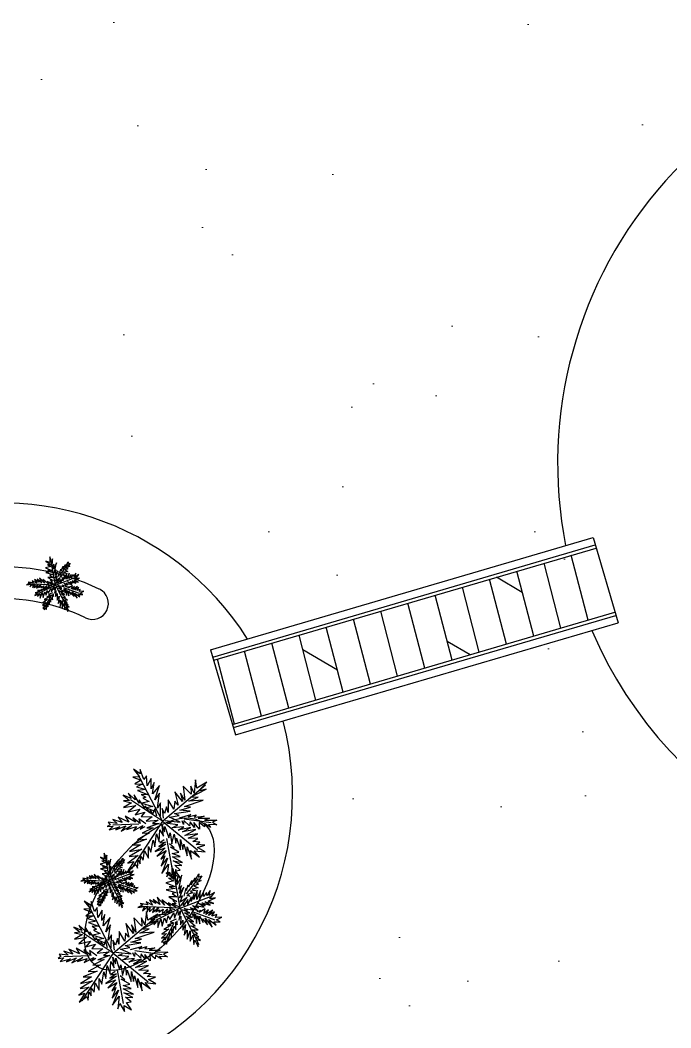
# Model space of a CAD drawing. Header units: millimetres. Extents: x 185 to 501, y 106 to 528.
# Drawn here: x 327.2 to 337.4, y 217.6 to 233.4 of the extents above; entities that cross this region are included whole.
import ezdxf

# ---------------------------------------------------------------- set-up
doc = ezdxf.new("R2010")
doc.units = ezdxf.units.MM
for name, color, linetype in [('arboles', 84, 'Continuous'), ('arena playa', 253, 'Continuous'), ('MUEBLES', 33, 'Continuous')]:
    doc.layers.add(name, color=color, linetype=linetype)
doc.layers.add('Paredes', color=141, linetype='Continuous', lineweight=9)

msp = doc.modelspace()

# ---------------------------------------------------------------- hatches: boundary and pattern name
at = {"layer": 'MUEBLES'}
h = msp.add_hatch(dxfattribs=at)
h.set_pattern_fill('DOLMIT', color=256, scale=0.07, angle=104.6492, style=0)
h.set_pattern_definition([(104.649242, (1031.682, -1944.8689), (-0.43005027, -0.11241447), []), (149.64924, (1031.682, -1944.8689), (-0.6352712, -1.08492875), [0.6286182, -1.257235])])
h.paths.add_polyline_path([(330.233, 223.364), (330.529, 222.357), (336.524, 224.117), (336.228, 225.124)])
at = {"layer": 'Paredes'}
h = msp.add_hatch(dxfattribs=at)
h.set_pattern_fill('AR-SAND', color=256, scale=0.1, style=0)
h.set_pattern_definition([(37.5, (-2162.957, 17.1855), (-0.160003, 4.8941324), [0, -3.8608, 0, -4.318, 0, -4.1275]), (7.5, (-2162.957, 17.1855), (4.495233, 7.168251), [0, -2.0828, 0, -3.4798, 0, -1.3335]), (327.5, (-2166.081, 17.1855), (7.909924, 0.014372), [0, -1.27, 0, -4.572, 0, -5.969]), (317.5, (-2166.081, 17.1855), (7.635565, 2.229293), [0, -0.635, 0, -2.9972, 0, -3.429])])
edge = h.paths.add_edge_path()
edge.add_spline(control_points=[(329.163, 209.759), (329.769, 209.758), (331.679, 209.374), (333.188, 205.317), (334.541, 200.963), (333.991, 195.497), (329.105, 192.643), (330.18, 186.77), (334.028, 181.379), (341.571, 182.837), (347.715, 185.41), (350.943, 192.267), (345.013, 196.362), (341.002, 201.852), (340.823, 209.281), (344.738, 211.852), (349.254, 210.173), (352.059, 203.967), (357.894, 206.923), (359.013, 211.66), (358.772, 215.872), (357.263, 219.898), (353.753, 220.348), (352.079, 225.331), (353.828, 231.651), (358.644, 231.789), (361.226, 231.902), (363.18, 233.645), (366.499, 235.216), (366.131, 239.585), (363.726, 244.777), (361.783, 252.598), (355.323, 252.096), (350.842, 251.157), (351.678, 246.816), (352.206, 242.343), (349.289, 237.742), (345.789, 237.071), (344.999, 237.127)], knot_values=[126.800992, 126.800992, 126.800992, 126.800992, 128.552041, 132.302534, 138.232433, 143.028847, 147.14407, 153.309299, 157.961529, 165.761725, 172.843208, 178.590264, 183.713167, 191.652281, 199.550118, 202.153336, 203.993395, 213.278166, 216.611939, 220.52306, 227.040192, 229.640637, 232.242468, 236.304441, 243.607556, 247.723547, 249.600713, 251.118572, 255.427198, 259.388599, 262.330603, 273.582082, 276.727203, 281.527369, 283.853486, 288.505719, 295.449959, 297.74183, 297.74183, 297.74183, 297.74183], degree=3, periodic=0)
edge.add_line((344.999, 237.127), (343.657, 237.512))
edge.add_spline(control_points=[(343.657, 237.512), (343.591, 237.551), (342.465, 238.286), (341.526, 242.294), (343.136, 246.067), (341.978, 251.035), (337.528, 250.743), (334.813, 248.747), (331.956, 245.751), (327.658, 248.749), (327.085, 252.781), (324.994, 256.53), (321.298, 257.351), (317.727, 255.69), (314.381, 252.642), (313.89, 246.209), (319.216, 245.896), (323.552, 245.976), (327.203, 241.87), (328.145, 236.119), (324.858, 232.176), (320.085, 231.24), (317.483, 235.427), (312.581, 235.845), (308.455, 231.987), (311.862, 228.592), (312.568, 224.628), (312.107, 220.627), (308.67, 217.752), (310.827, 212.931), (312.025, 208.248), (314.954, 207.066), (315.627, 206.878)], knot_values=[2.907855, 2.907855, 2.907855, 2.907855, 3.150612, 7.195867, 12.953348, 16.263104, 19.888382, 23.642714, 27.036791, 30.428875, 36.324389, 39.357134, 42.52297, 46.572713, 50.687936, 56.155626, 60.647938, 63.940117, 69.206529, 75.27202, 79.883863, 83.277941, 88.074352, 92.521984, 96.637211, 101.065548, 104.030498, 108.826912, 112.507027, 115.471977, 123.273315, 125.37104, 125.37104, 125.37104, 125.37104], degree=3, periodic=0)
edge.add_spline(control_points=[(315.627, 206.878), (315.799, 206.792), (316.265, 206.559), (316.994, 206.463), (317.798, 206.497), (318.574, 206.523), (319.583, 206.096), (320.582, 205.804), (321.63, 205.921), (322.302, 206.143), (322.76, 206.317), (322.932, 206.382)], knot_values=[0, 0, 0, 0, 0.574846, 1.559232, 2.150533, 3.003289, 3.84311, 5.407574, 6.052016, 6.972857, 7.523573, 7.523573, 7.523573, 7.523573], degree=3, periodic=0)
edge.add_spline(control_points=[(322.932, 206.382), (322.933, 206.383), (324.004, 207.066), (325.387, 208.484), (327.149, 209.374), (327.787, 209.559)], knot_values=[299.106215, 299.106215, 299.106215, 299.106215, 299.110488, 302.953821, 304.929743, 304.929743, 304.929743, 304.929743], degree=3, periodic=0)
edge.add_line((327.787, 209.559), (329.163, 209.759))
h.paths.add_polyline_path([(328.219, 216.885), (326.843, 216.69, -1.682486), (330.764, 223.697), (331.32, 222.412, -0.402923)], flags=16)
h.paths.add_polyline_path([(336.161, 223.833), (335.751, 225.161, -0.49838), (342.828, 233.073), (344.194, 232.813, -1.570148)], flags=16)

# ---------------------------------------------------------------- linework, layer by layer
at = {"layer": 'arboles', "linetype": 'Continuous'}
for p, q in [((327.751, 224.542), (327.675, 224.965)), ((327.817, 224.695), (327.946, 224.86)), ((327.751, 224.542), (328.074, 224.666)), ((327.751, 224.542), (327.323, 224.561)), ((327.751, 224.542), (327.488, 224.411)), ((327.751, 224.542), (327.949, 224.153)), ((327.88, 224.504), (328.122, 224.417)), ((327.68, 224.375), (327.588, 224.199)), ((329.43, 220.842), (329.025, 221.624)), ((329.43, 220.842), (330.103, 221.41)), ((329.43, 220.842), (328.926, 221.177)), ((329.059, 220.798), (328.651, 220.782)), ((329.43, 220.842), (328.939, 220.093)), ((329.43, 220.842), (329.978, 220.393)), ((329.769, 220.88), (330.193, 220.82)), ((329.493, 220.573), (329.586, 220.054)), ((328.606, 219.9), (328.529, 220.322)), ((328.672, 220.052), (328.8, 220.217)), ((328.606, 219.9), (328.928, 220.023)), ((329.708, 219.481), (329.595, 220.101)), ((328.606, 219.9), (328.178, 219.918)), ((328.606, 219.9), (328.342, 219.768)), ((328.606, 219.9), (328.803, 219.511)), ((328.735, 219.861), (328.977, 219.775)), ((329.805, 219.706), (329.993, 219.947)), ((328.535, 219.732), (328.443, 219.556)), ((328.659, 218.775), (328.254, 219.557)), ((329.708, 219.481), (330.181, 219.662)), ((329.708, 219.481), (329.078, 219.508)), ((329.708, 219.481), (329.321, 219.288)), ((329.708, 219.481), (329.998, 218.91)), ((329.897, 219.425), (330.253, 219.298)), ((328.659, 218.775), (329.332, 219.343)), ((329.603, 219.235), (329.468, 218.977)), ((328.659, 218.775), (328.155, 219.11)), ((328.288, 218.731), (327.881, 218.715)), ((328.659, 218.775), (328.168, 218.026)), ((328.659, 218.775), (329.208, 218.327)), ((328.998, 218.814), (329.423, 218.753)), ((328.722, 218.506), (328.815, 217.987))]:
    msp.add_line(p, q, dxfattribs=at)
at = {"layer": 'arboles', "linetype": 'Continuous', "flags": 128}
for points in [[(327.755, 224.563), (327.824, 224.656), (327.752, 224.604), (327.777, 224.674), (327.746, 224.65), (327.789, 224.765), (327.745, 224.7), (327.765, 224.782), (327.738, 224.744), (327.767, 224.892), (327.719, 224.794), (327.727, 224.871), (327.7, 224.816), (327.705, 224.953), (327.689, 224.895), (327.662, 224.985), (327.663, 224.896), (327.603, 224.92), (327.685, 224.859), (327.626, 224.863), (327.681, 224.834), (327.597, 224.813), (327.697, 224.771), (327.634, 224.77), (327.697, 224.751), (327.603, 224.738), (327.704, 224.707), (327.665, 224.7), (327.716, 224.664), (327.63, 224.663), (327.714, 224.614), (327.671, 224.624), (327.707, 224.586), (327.666, 224.589), (327.735, 224.559)], [(327.793, 224.67), (327.815, 224.756), (327.82, 224.729), (327.836, 224.79), (327.843, 224.768), (327.875, 224.837), (327.867, 224.791), (327.91, 224.865), (327.903, 224.824), (327.952, 224.906), (327.948, 224.87), (327.982, 224.888), (327.948, 224.833), (327.975, 224.838), (327.926, 224.813), (327.948, 224.799), (327.898, 224.78), (327.944, 224.757), (327.88, 224.745), (327.914, 224.731), (327.862, 224.724), (327.884, 224.704), (327.829, 224.687), (327.853, 224.669), (327.823, 224.674)], [(327.695, 224.524), (327.638, 224.539), (327.666, 224.508), (327.63, 224.504), (327.647, 224.491), (327.583, 224.487), (327.597, 224.475), (327.521, 224.469), (327.544, 224.457), (327.47, 224.456), (327.507, 224.443), (327.436, 224.422), (327.482, 224.421), (327.429, 224.381), (327.488, 224.403), (327.469, 224.362), (327.512, 224.408), (327.512, 224.337), (327.545, 224.426), (327.56, 224.35), (327.585, 224.438), (327.606, 224.385), (327.624, 224.46), (327.64, 224.419), (327.683, 224.491), (327.69, 224.435), (327.727, 224.519), (327.729, 224.468), (327.754, 224.512), (327.736, 224.415), (327.76, 224.457), (327.753, 224.362), (327.78, 224.413), (327.779, 224.307), (327.809, 224.367), (327.794, 224.253), (327.825, 224.307), (327.827, 224.21), (327.857, 224.3), (327.858, 224.189), (327.885, 224.252), (327.898, 224.155), (327.909, 224.2), (327.945, 224.13), (327.938, 224.202), (327.968, 224.198), (327.917, 224.233), (327.949, 224.234), (327.899, 224.263), (327.937, 224.267), (327.88, 224.311), (327.942, 224.309), (327.865, 224.353), (327.912, 224.348), (327.84, 224.409), (327.892, 224.396), (327.811, 224.455), (327.876, 224.442), (327.798, 224.493), (327.854, 224.493), (327.777, 224.524), (327.83, 224.517), (327.795, 224.539), (327.885, 224.522), (327.857, 224.549), (327.935, 224.518), (327.883, 224.571), (327.948, 224.546), (327.917, 224.571), (328.009, 224.553), (327.942, 224.594), (328.016, 224.569), (327.983, 224.597), (328.073, 224.574), (328.014, 224.609), (328.112, 224.59), (328.05, 224.617), (328.13, 224.652), (328.068, 224.641), (328.116, 224.709), (328.059, 224.675), (328.07, 224.731), (328.034, 224.678), (328.031, 224.71), (328, 224.666), (328, 224.71), (327.961, 224.648), (327.968, 224.729), (327.93, 224.636), (327.932, 224.732), (327.899, 224.636), (327.899, 224.706), (327.87, 224.611), (327.868, 224.662), (327.831, 224.581), (327.833, 224.632), (327.785, 224.567), (327.79, 224.6)], [(327.709, 224.549), (327.622, 224.6), (327.647, 224.559), (327.554, 224.63), (327.582, 224.573), (327.504, 224.657), (327.532, 224.58), (327.463, 224.634), (327.492, 224.59), (327.426, 224.631), (327.458, 224.575), (327.389, 224.609), (327.404, 224.577), (327.325, 224.591), (327.353, 224.576), (327.297, 224.547), (327.371, 224.56), (327.348, 224.514), (327.399, 224.556), (327.399, 224.501), (327.429, 224.551), (327.425, 224.502), (327.478, 224.553), (327.454, 224.494), (327.523, 224.551), (327.493, 224.504), (327.53, 224.524), (327.523, 224.499), (327.571, 224.53), (327.554, 224.475), (327.617, 224.535), (327.603, 224.487), (327.646, 224.522)], [(327.707, 224.422), (327.645, 224.395), (327.683, 224.386), (327.617, 224.36), (327.657, 224.361), (327.577, 224.315), (327.629, 224.316), (327.556, 224.264), (327.606, 224.271), (327.551, 224.222), (327.594, 224.235), (327.552, 224.179), (327.575, 224.182), (327.577, 224.156), (327.595, 224.197), (327.606, 224.158), (327.626, 224.238), (327.631, 224.2), (327.642, 224.282), (327.659, 224.232), (327.664, 224.324), (327.672, 224.274), (327.688, 224.35), (327.704, 224.314), (327.706, 224.397), (327.72, 224.365), (327.72, 224.408)], [(327.881, 224.484), (327.885, 224.442), (327.901, 224.484), (327.905, 224.424), (327.916, 224.477), (327.925, 224.379), (327.937, 224.458), (327.96, 224.373), (327.959, 224.455), (327.996, 224.389), (327.988, 224.428), (328.044, 224.363), (328.016, 224.435), (328.094, 224.34), (328.058, 224.419), (328.136, 224.36), (328.111, 224.395), (328.179, 224.394), (328.139, 224.416), (328.196, 224.447), (328.128, 224.442), (328.142, 224.475), (328.09, 224.457), (328.118, 224.503), (328.054, 224.462), (328.1, 224.519), (328.026, 224.473), (328.053, 224.525), (328.003, 224.484), (328.019, 224.534), (327.954, 224.496), (327.972, 224.518), (327.928, 224.503)], [(329.398, 220.924), (329.4, 221.13), (329.352, 221.045), (329.385, 221.283), (329.311, 221.175), (329.382, 221.4), (329.273, 221.27), (329.298, 221.449), (329.25, 221.352), (329.255, 221.513), (329.188, 221.399), (329.178, 221.556), (329.137, 221.496), (329.082, 221.651), (329.081, 221.586), (328.974, 221.656), (329.072, 221.537), (328.967, 221.531), (329.094, 221.484), (328.996, 221.428), (329.115, 221.425), (329.023, 221.383), (329.169, 221.34), (329.04, 221.322), (329.211, 221.257), (329.097, 221.262), (329.169, 221.218), (329.12, 221.204), (329.223, 221.15), (329.108, 221.124), (329.28, 221.073), (329.18, 221.05), (329.286, 221.01)], [(329.47, 220.856), (329.707, 220.828), (329.54, 220.904), (329.69, 220.93), (329.616, 220.962), (329.864, 221.002), (329.703, 221.015), (329.871, 221.062), (329.775, 221.072), (330.069, 221.171), (329.844, 221.156), (329.99, 221.221), (329.865, 221.213), (330.115, 221.344), (329.994, 221.314), (330.126, 221.453), (329.969, 221.36), (329.95, 221.492), (329.926, 221.284), (329.872, 221.393), (329.878, 221.265), (329.753, 221.394), (329.781, 221.173), (329.715, 221.284), (329.746, 221.152), (329.626, 221.305), (329.674, 221.094), (329.622, 221.156), (329.609, 221.03), (329.52, 221.18), (329.519, 220.981), (329.494, 221.069), (329.463, 220.965), (329.425, 221.042), (329.443, 220.888)], [(329.34, 220.924), (329.308, 221.039), (329.281, 220.96), (329.237, 221.019), (329.231, 220.976), (329.158, 221.085), (329.152, 221.049), (329.063, 221.176), (329.066, 221.124), (328.988, 221.254), (329.003, 221.175), (328.892, 221.281), (328.939, 221.199), (328.813, 221.251), (328.913, 221.168), (328.82, 221.161), (328.946, 221.132), (328.819, 221.059), (329.011, 221.09), (328.892, 220.987), (329.074, 221.031), (329, 220.941), (329.152, 220.984), (329.095, 220.915), (329.268, 220.91), (329.176, 220.842), (329.363, 220.861), (329.274, 220.805), (329.378, 220.807), (329.187, 220.739), (329.286, 220.739), (329.111, 220.655), (329.228, 220.658), (329.038, 220.551), (329.177, 220.56), (328.957, 220.471), (329.087, 220.47), (328.914, 220.368), (329.105, 220.406), (328.908, 220.29), (329.049, 220.307), (328.889, 220.185), (328.982, 220.211), (328.893, 220.075), (329.014, 220.163), (329.037, 220.104), (329.048, 220.23), (329.082, 220.175), (329.083, 220.293), (329.129, 220.23), (329.148, 220.376), (329.21, 220.264), (329.209, 220.447), (329.248, 220.358), (329.282, 220.548), (329.312, 220.441), (329.335, 220.647), (329.379, 220.518), (329.39, 220.708), (329.446, 220.609), (329.423, 220.778), (329.464, 220.676), (329.467, 220.761), (329.529, 220.584), (329.549, 220.661), (329.574, 220.49), (329.615, 220.638), (329.637, 220.496), (329.649, 220.576), (329.712, 220.395), (329.715, 220.555), (329.748, 220.398), (329.763, 220.485), (329.815, 220.301), (329.816, 220.443), (329.883, 220.248), (329.867, 220.385), (330.011, 220.28), (329.929, 220.38), (330.098, 220.363), (329.98, 220.429), (330.092, 220.467), (329.96, 220.476), (330.014, 220.515), (329.904, 220.525), (329.982, 220.57), (329.832, 220.577), (329.983, 220.647), (329.778, 220.619), (329.952, 220.715), (329.746, 220.675), (329.872, 220.745), (329.674, 220.701), (329.763, 220.756), (329.58, 220.739), (329.672, 220.788), (329.508, 220.807), (329.572, 220.832)], [(329.699, 220.898), (329.875, 220.947), (329.832, 220.91), (329.957, 220.945), (329.925, 220.908), (330.081, 220.922), (329.991, 220.89), (330.167, 220.889), (330.087, 220.859), (330.283, 220.857), (330.215, 220.826), (330.28, 220.784), (330.149, 220.789), (330.184, 220.746), (330.091, 220.807), (330.087, 220.753), (330.003, 220.824), (330.009, 220.719), (329.923, 220.82), (329.932, 220.746), (329.866, 220.832), (329.853, 220.77), (329.766, 220.852), (329.76, 220.79), (329.737, 220.848)], [(329.17, 220.799), (329.058, 220.881), (329.08, 220.804), (328.967, 220.894), (329.009, 220.825), (328.846, 220.921), (328.902, 220.83), (328.735, 220.905), (328.797, 220.823), (328.654, 220.871), (328.72, 220.809), (328.579, 220.826), (328.608, 220.788), (328.564, 220.757), (328.656, 220.767), (328.596, 220.709), (328.759, 220.755), (328.696, 220.707), (328.854, 220.77), (328.782, 220.689), (328.952, 220.775), (328.871, 220.71), (329.022, 220.757), (328.975, 220.693), (329.123, 220.774), (329.082, 220.716), (329.157, 220.761)], [(329.457, 220.552), (329.388, 220.502), (329.479, 220.516), (329.375, 220.448), (329.481, 220.482), (329.315, 220.366), (329.47, 220.426), (329.342, 220.297), (329.486, 220.384), (329.406, 220.25), (329.467, 220.302), (329.41, 220.138), (329.509, 220.261), (329.418, 220.025), (329.523, 220.17), (329.498, 219.971), (329.534, 220.05), (329.603, 219.929), (329.6, 220.023), (329.714, 219.953), (329.635, 220.067), (329.709, 220.077), (329.623, 220.152), (329.735, 220.149), (329.597, 220.221), (329.744, 220.198), (329.586, 220.283), (329.708, 220.287), (329.583, 220.335), (329.688, 220.358), (329.555, 220.434), (329.611, 220.424), (329.54, 220.487)], [(328.61, 219.92), (328.679, 220.014), (328.607, 219.961), (328.632, 220.031), (328.6, 220.008), (328.643, 220.122), (328.599, 220.057), (328.62, 220.139), (328.592, 220.101), (328.622, 220.249), (328.574, 220.151), (328.582, 220.228), (328.555, 220.173), (328.56, 220.311), (328.543, 220.252), (328.516, 220.342), (328.518, 220.253), (328.458, 220.277), (328.54, 220.216), (328.48, 220.22), (328.536, 220.192), (328.451, 220.17), (328.551, 220.128), (328.488, 220.127), (328.552, 220.108), (328.458, 220.095), (328.559, 220.064), (328.52, 220.057), (328.57, 220.021), (328.485, 220.02), (328.569, 219.971), (328.526, 219.982), (328.562, 219.944), (328.52, 219.946), (328.59, 219.916)], [(328.648, 220.027), (328.669, 220.113), (328.675, 220.086), (328.69, 220.147), (328.698, 220.125), (328.73, 220.194), (328.722, 220.148), (328.765, 220.222), (328.758, 220.182), (328.806, 220.263), (328.803, 220.227), (328.836, 220.245), (328.803, 220.191), (328.829, 220.195), (328.781, 220.17), (328.803, 220.156), (328.752, 220.137), (328.798, 220.115), (328.735, 220.103), (328.768, 220.089), (328.716, 220.082), (328.739, 220.061), (328.683, 220.044), (328.708, 220.027), (328.678, 220.031)], [(328.564, 219.906), (328.477, 219.957), (328.501, 219.916), (328.409, 219.988), (328.437, 219.93), (328.358, 220.015), (328.387, 219.937), (328.318, 219.991), (328.347, 219.947), (328.28, 219.988), (328.312, 219.932), (328.243, 219.966), (328.259, 219.934), (328.18, 219.949), (328.207, 219.933), (328.152, 219.904), (328.225, 219.917), (328.203, 219.871), (328.254, 219.913), (328.253, 219.859), (328.284, 219.908), (328.279, 219.859), (328.332, 219.91), (328.309, 219.852), (328.377, 219.908), (328.348, 219.861), (328.384, 219.881), (328.378, 219.857), (328.426, 219.887), (328.409, 219.832), (328.472, 219.892), (328.458, 219.844), (328.5, 219.88)], [(328.55, 219.882), (328.493, 219.896), (328.52, 219.866), (328.484, 219.861), (328.501, 219.848), (328.437, 219.844), (328.451, 219.833), (328.376, 219.826), (328.399, 219.814), (328.325, 219.813), (328.362, 219.8), (328.29, 219.779), (328.336, 219.779), (328.283, 219.738), (328.343, 219.76), (328.323, 219.719), (328.366, 219.766), (328.366, 219.694), (328.4, 219.783), (328.414, 219.708), (328.44, 219.795), (328.46, 219.742), (328.479, 219.817), (328.494, 219.776), (328.538, 219.848), (328.544, 219.793), (328.582, 219.876), (328.584, 219.825), (328.608, 219.869), (328.59, 219.772), (328.614, 219.814), (328.608, 219.72), (328.635, 219.77), (328.634, 219.664), (328.664, 219.725), (328.648, 219.61), (328.68, 219.665), (328.681, 219.567), (328.711, 219.657), (328.713, 219.546), (328.74, 219.609), (328.752, 219.512), (328.764, 219.558), (328.8, 219.487), (328.792, 219.559), (328.822, 219.555), (328.772, 219.59), (328.803, 219.591), (328.754, 219.62), (328.792, 219.624), (328.734, 219.668), (328.797, 219.667), (328.719, 219.711), (328.766, 219.706), (328.694, 219.766), (328.747, 219.753), (328.665, 219.812), (328.73, 219.8), (328.653, 219.85), (328.708, 219.85), (328.631, 219.881), (328.684, 219.874), (328.649, 219.896), (328.739, 219.879), (328.711, 219.906), (328.79, 219.875), (328.737, 219.929), (328.802, 219.903), (328.771, 219.928), (328.863, 219.91), (328.796, 219.951), (328.871, 219.927), (328.837, 219.954), (328.928, 219.931), (328.868, 219.966), (328.966, 219.947), (328.905, 219.974), (328.984, 220.009), (328.922, 219.999), (328.97, 220.066), (328.914, 220.032), (328.925, 220.089), (328.889, 220.035), (328.886, 220.067), (328.855, 220.023), (328.854, 220.067), (328.815, 220.005), (328.822, 220.086), (328.784, 219.993), (328.786, 220.09), (328.753, 219.993), (328.754, 220.063), (328.725, 219.969), (328.723, 220.019), (328.686, 219.938), (328.687, 219.989), (328.64, 219.924), (328.645, 219.957)], [(329.713, 219.512), (329.815, 219.649), (329.709, 219.572), (329.746, 219.674), (329.699, 219.64), (329.763, 219.808), (329.698, 219.713), (329.728, 219.833), (329.688, 219.777), (329.731, 219.995), (329.66, 219.85), (329.672, 219.964), (329.632, 219.883), (329.64, 220.085), (329.615, 219.999), (329.576, 220.131), (329.578, 220), (329.49, 220.036), (329.61, 219.946), (329.523, 219.952), (329.605, 219.91), (329.48, 219.879), (329.627, 219.817), (329.535, 219.816), (329.628, 219.788), (329.49, 219.768), (329.638, 219.723), (329.581, 219.712), (329.655, 219.659), (329.53, 219.658), (329.653, 219.586), (329.59, 219.602), (329.643, 219.546), (329.582, 219.55), (329.684, 219.506)], [(329.769, 219.668), (329.801, 219.795), (329.809, 219.755), (329.831, 219.845), (329.843, 219.813), (329.89, 219.914), (329.878, 219.847), (329.941, 219.955), (329.931, 219.896), (330.002, 220.016), (329.997, 219.963), (330.046, 219.988), (329.997, 219.909), (330.036, 219.915), (329.965, 219.879), (329.997, 219.858), (329.923, 219.83), (329.99, 219.797), (329.897, 219.779), (329.946, 219.759), (329.87, 219.748), (329.903, 219.719), (329.821, 219.693), (329.858, 219.668), (329.813, 219.674)], [(328.735, 219.841), (328.739, 219.8), (328.755, 219.841), (328.759, 219.781), (328.77, 219.834), (328.779, 219.736), (328.791, 219.816), (328.815, 219.73), (328.813, 219.812), (328.85, 219.746), (328.843, 219.785), (328.898, 219.721), (328.871, 219.792), (328.948, 219.697), (328.912, 219.776), (328.99, 219.718), (328.966, 219.752), (329.034, 219.752), (328.993, 219.773), (329.05, 219.804), (328.983, 219.799), (328.997, 219.832), (328.944, 219.814), (328.973, 219.861), (328.909, 219.82), (328.954, 219.877), (328.88, 219.83), (328.908, 219.883), (328.857, 219.842), (328.873, 219.891), (328.809, 219.854), (328.826, 219.875), (328.783, 219.86)], [(328.561, 219.779), (328.499, 219.752), (328.537, 219.743), (328.472, 219.717), (328.511, 219.718), (328.431, 219.672), (328.483, 219.674), (328.411, 219.621), (328.46, 219.628), (328.406, 219.579), (328.448, 219.592), (328.406, 219.536), (328.429, 219.54), (328.432, 219.513), (328.45, 219.555), (328.46, 219.515), (328.48, 219.595), (328.485, 219.557), (328.497, 219.639), (328.513, 219.589), (328.519, 219.682), (328.526, 219.632), (328.543, 219.707), (328.559, 219.672), (328.56, 219.754), (328.575, 219.722), (328.574, 219.765)], [(329.625, 219.455), (329.542, 219.476), (329.582, 219.431), (329.529, 219.425), (329.554, 219.405), (329.46, 219.399), (329.481, 219.383), (329.37, 219.373), (329.403, 219.356), (329.294, 219.354), (329.349, 219.335), (329.244, 219.304), (329.311, 219.304), (329.234, 219.244), (329.321, 219.277), (329.293, 219.216), (329.356, 219.284), (329.356, 219.179), (329.405, 219.31), (329.426, 219.199), (329.464, 219.328), (329.493, 219.25), (329.521, 219.359), (329.544, 219.3), (329.608, 219.405), (329.617, 219.324), (329.672, 219.446), (329.675, 219.372), (329.711, 219.437), (329.685, 219.294), (329.72, 219.356), (329.71, 219.217), (329.75, 219.291), (329.749, 219.135), (329.792, 219.224), (329.77, 219.056), (329.816, 219.136), (329.818, 218.993), (329.863, 219.124), (329.865, 218.961), (329.904, 219.055), (329.923, 218.912), (329.939, 218.979), (329.992, 218.875), (329.981, 218.981), (330.026, 218.975), (329.951, 219.027), (329.998, 219.028), (329.925, 219.071), (329.981, 219.077), (329.896, 219.141), (329.988, 219.139), (329.874, 219.204), (329.943, 219.196), (329.837, 219.285), (329.915, 219.266), (329.795, 219.353), (329.891, 219.334), (329.776, 219.409), (329.858, 219.408), (329.745, 219.454), (329.823, 219.443), (329.772, 219.476), (329.903, 219.451), (329.862, 219.491), (329.978, 219.445), (329.9, 219.524), (329.996, 219.487), (329.951, 219.523), (330.086, 219.497), (329.987, 219.556), (330.097, 219.521), (330.048, 219.561), (330.18, 219.528), (330.093, 219.579), (330.237, 219.551), (330.147, 219.59), (330.263, 219.642), (330.172, 219.627), (330.243, 219.725), (330.16, 219.676), (330.176, 219.759), (330.123, 219.68), (330.119, 219.727), (330.073, 219.663), (330.073, 219.727), (330.016, 219.636), (330.026, 219.755), (329.97, 219.618), (329.973, 219.76), (329.924, 219.618), (329.925, 219.721), (329.882, 219.583), (329.88, 219.657), (329.825, 219.538), (329.827, 219.613), (329.757, 219.517), (329.765, 219.566)], [(328.627, 218.857), (328.629, 219.063), (328.581, 218.978), (328.614, 219.216), (328.54, 219.108), (328.611, 219.334), (328.502, 219.203), (328.528, 219.382), (328.479, 219.285), (328.484, 219.446), (328.417, 219.332), (328.407, 219.489), (328.366, 219.429), (328.311, 219.584), (328.311, 219.52), (328.203, 219.589), (328.301, 219.471), (328.197, 219.464), (328.323, 219.417), (328.226, 219.361), (328.345, 219.358), (328.252, 219.316), (328.399, 219.274), (328.269, 219.256), (328.44, 219.191), (328.326, 219.195), (328.398, 219.151), (328.349, 219.137), (328.452, 219.083), (328.337, 219.057), (328.509, 219.006), (328.409, 218.983), (328.515, 218.943)], [(329.646, 219.491), (329.518, 219.565), (329.554, 219.506), (329.418, 219.61), (329.459, 219.526), (329.344, 219.65), (329.386, 219.536), (329.284, 219.616), (329.327, 219.551), (329.229, 219.612), (329.276, 219.529), (329.175, 219.579), (329.198, 219.532), (329.082, 219.553), (329.122, 219.53), (329.041, 219.488), (329.149, 219.507), (329.116, 219.44), (329.19, 219.501), (329.19, 219.421), (329.234, 219.494), (329.228, 219.421), (329.306, 219.497), (329.271, 219.411), (329.372, 219.494), (329.328, 219.424), (329.382, 219.453), (329.373, 219.418), (329.443, 219.463), (329.418, 219.382), (329.511, 219.47), (329.49, 219.4), (329.552, 219.452)], [(328.7, 218.789), (328.937, 218.762), (328.77, 218.837), (328.919, 218.863), (328.846, 218.895), (329.093, 218.935), (328.933, 218.948), (329.1, 218.995), (329.004, 219.005), (329.298, 219.104), (329.073, 219.089), (329.219, 219.154), (329.094, 219.146), (329.344, 219.277), (329.223, 219.247), (329.355, 219.386), (329.198, 219.294), (329.18, 219.425), (329.155, 219.217), (329.101, 219.326), (329.107, 219.198), (328.983, 219.328), (329.01, 219.106), (328.944, 219.217), (328.975, 219.085), (328.855, 219.238), (328.903, 219.027), (328.851, 219.089), (328.838, 218.963), (328.749, 219.114), (328.748, 218.914), (328.723, 219.002), (328.692, 218.898), (328.654, 218.976), (328.672, 218.821)], [(329.898, 219.395), (329.904, 219.334), (329.927, 219.396), (329.933, 219.307), (329.949, 219.385), (329.962, 219.241), (329.98, 219.358), (330.015, 219.233), (330.012, 219.353), (330.066, 219.256), (330.056, 219.312), (330.137, 219.218), (330.097, 219.324), (330.211, 219.183), (330.158, 219.3), (330.273, 219.214), (330.236, 219.264), (330.336, 219.264), (330.277, 219.295), (330.36, 219.341), (330.262, 219.333), (330.282, 219.382), (330.205, 219.356), (330.247, 219.424), (330.153, 219.364), (330.219, 219.447), (330.11, 219.379), (330.151, 219.456), (330.077, 219.396), (330.1, 219.469), (330.006, 219.414), (330.032, 219.445), (329.967, 219.423)], [(328.57, 218.857), (328.537, 218.973), (328.511, 218.893), (328.466, 218.953), (328.46, 218.909), (328.387, 219.018), (328.381, 218.982), (328.292, 219.109), (328.295, 219.057), (328.217, 219.188), (328.232, 219.109), (328.121, 219.214), (328.168, 219.132), (328.042, 219.184), (328.142, 219.102), (328.049, 219.094), (328.175, 219.065), (328.048, 218.992), (328.24, 219.023), (328.121, 218.92), (328.303, 218.964), (328.229, 218.874), (328.381, 218.917), (328.324, 218.848), (328.497, 218.843), (328.405, 218.776), (328.592, 218.794), (328.503, 218.739), (328.607, 218.74), (328.416, 218.672), (328.515, 218.673), (328.34, 218.588), (328.457, 218.591), (328.267, 218.485), (328.406, 218.494), (328.186, 218.404), (328.316, 218.403), (328.143, 218.301), (328.334, 218.339), (328.138, 218.223), (328.279, 218.24), (328.119, 218.118), (328.211, 218.145), (328.122, 218.008), (328.243, 218.096), (328.266, 218.038), (328.277, 218.163), (328.311, 218.108), (328.313, 218.227), (328.358, 218.163), (328.377, 218.31), (328.439, 218.197), (328.438, 218.38), (328.477, 218.291), (328.511, 218.482), (328.541, 218.375), (328.564, 218.58), (328.608, 218.451), (328.619, 218.642), (328.675, 218.542), (328.652, 218.711), (328.693, 218.609), (328.697, 218.694), (328.758, 218.517), (328.778, 218.594), (328.803, 218.423), (328.845, 218.571), (328.866, 218.429), (328.878, 218.509), (328.941, 218.328), (328.944, 218.488), (328.977, 218.331), (328.992, 218.418), (329.044, 218.234), (329.046, 218.376), (329.112, 218.182), (329.097, 218.318), (329.24, 218.213), (329.158, 218.313), (329.327, 218.296), (329.209, 218.362), (329.321, 218.4), (329.189, 218.409), (329.243, 218.448), (329.133, 218.458), (329.211, 218.503), (329.061, 218.51), (329.212, 218.58), (329.007, 218.552), (329.182, 218.648), (328.975, 218.608), (329.101, 218.678), (328.903, 218.634), (328.992, 218.689), (328.809, 218.672), (328.902, 218.722), (328.737, 218.74), (328.801, 218.765)], [(329.642, 219.305), (329.551, 219.265), (329.607, 219.251), (329.51, 219.213), (329.568, 219.215), (329.451, 219.147), (329.527, 219.149), (329.421, 219.072), (329.494, 219.082), (329.414, 219.01), (329.476, 219.029), (329.414, 218.948), (329.448, 218.952), (329.452, 218.914), (329.479, 218.974), (329.494, 218.916), (329.523, 219.034), (329.53, 218.978), (329.547, 219.098), (329.572, 219.025), (329.579, 219.161), (329.591, 219.087), (329.615, 219.198), (329.638, 219.146), (329.641, 219.267), (329.662, 219.221), (329.661, 219.283)], [(328.399, 218.732), (328.288, 218.814), (328.309, 218.737), (328.196, 218.828), (328.239, 218.759), (328.075, 218.854), (328.131, 218.763), (327.964, 218.838), (328.026, 218.757), (327.883, 218.804), (327.949, 218.742), (327.808, 218.76), (327.837, 218.722), (327.793, 218.691), (327.885, 218.7), (327.825, 218.642), (327.988, 218.688), (327.925, 218.64), (328.083, 218.703), (328.011, 218.623), (328.181, 218.708), (328.1, 218.643), (328.251, 218.69), (328.204, 218.626), (328.352, 218.708), (328.311, 218.65), (328.386, 218.694)], [(328.929, 218.831), (329.104, 218.881), (329.062, 218.843), (329.186, 218.878), (329.155, 218.842), (329.31, 218.856), (329.22, 218.823), (329.396, 218.822), (329.317, 218.793), (329.512, 218.79), (329.444, 218.759), (329.509, 218.717), (329.378, 218.722), (329.414, 218.679), (329.32, 218.74), (329.317, 218.686), (329.232, 218.757), (329.238, 218.652), (329.152, 218.753), (329.161, 218.679), (329.095, 218.765), (329.083, 218.703), (328.995, 218.785), (328.989, 218.723), (328.966, 218.781)], [(328.686, 218.485), (328.617, 218.435), (328.708, 218.449), (328.605, 218.381), (328.71, 218.415), (328.544, 218.299), (328.699, 218.359), (328.571, 218.23), (328.715, 218.317), (328.635, 218.183), (328.696, 218.235), (328.639, 218.071), (328.738, 218.194), (328.648, 217.958), (328.752, 218.103), (328.728, 217.904), (328.763, 217.984), (328.832, 217.862), (328.829, 217.956), (328.943, 217.886), (328.865, 218.001), (328.938, 218.01), (328.852, 218.085), (328.964, 218.082), (328.826, 218.154), (328.974, 218.131), (328.815, 218.216), (328.937, 218.22), (328.812, 218.268), (328.917, 218.291), (328.784, 218.367), (328.84, 218.357), (328.769, 218.42)]]:
    msp.add_lwpolyline(points, dxfattribs=at)
at = {"layer": 'arena playa'}
for centre, radius, start, end in [((342.273, 226.449), 6.648, 85.2056, 191.1686), ((342.273, 226.449), 6.648, 203.1724, 73.203), ((326.897, 221.26), 4.571, 32.2212, 269.3192), ((326.897, 221.26), 4.571, 286.8122, 14.5948)]:
    msp.add_arc(centre, radius, start, end, dxfattribs=at)
at = {"layer": 'MUEBLES'}
for p, q in [((330.185, 223.527), (336.18, 225.287)), ((336.18, 225.287), (336.572, 223.954)), ((330.219, 223.412), (336.214, 225.172)), ((330.233, 223.364), (336.228, 225.124)), ((330.529, 222.357), (336.524, 224.117)), ((330.543, 222.309), (336.538, 224.069)), ((330.577, 222.194), (336.572, 223.954)), ((330.185, 223.527), (330.577, 222.194))]:
    msp.add_line(p, q, dxfattribs=at)
for centre, radius, start, end in [((326.897, 221.26), 3.571, 64.4053, 128.673), ((328.332, 224.255), 0.25, 244.4053, 64.4053), ((326.897, 221.26), 3.071, 64.4053, 128.673)]:
    msp.add_arc(centre, radius, start, end, dxfattribs=at)
msp.add_ellipse((329.224, 219.699), major_axis=(-0.845, -1.115), ratio=0.506824, dxfattribs=at)
at = {"layer": 'Paredes'}
for points, knots in [([(315.627, 206.878), (314.954, 207.066), (312.025, 208.248), (310.827, 212.931), (308.67, 217.752), (312.107, 220.627), (312.568, 224.628), (311.862, 228.592), (308.455, 231.987), (312.581, 235.845), (317.483, 235.427), (320.085, 231.24), (324.858, 232.176), (328.145, 236.119), (327.203, 241.87), (323.552, 245.976), (319.216, 245.896), (313.89, 246.209), (314.381, 252.642), (317.727, 255.69), (321.298, 257.351), (324.994, 256.53), (327.085, 252.781), (327.658, 248.749), (331.956, 245.751), (334.813, 248.747), (337.528, 250.743), (341.978, 251.035), (343.136, 246.067), (341.526, 242.294), (342.465, 238.286), (343.591, 237.551), (343.657, 237.512)], [2.907855, 2.907855, 2.907855, 2.907855, 5.005581, 12.806919, 15.771869, 19.451984, 24.248398, 27.213348, 31.641685, 35.756912, 40.204543, 45.000955, 48.395032, 53.006876, 59.072367, 64.338779, 67.630958, 72.12327, 77.59096, 81.706183, 85.755926, 88.921762, 91.954507, 97.850021, 101.242105, 104.636182, 108.390514, 112.015792, 115.325548, 121.083029, 125.128283, 125.37104, 125.37104, 125.37104, 125.37104]), ([(344.999, 237.127), (345.789, 237.071), (349.289, 237.742), (352.206, 242.343), (351.678, 246.816), (350.842, 251.157), (355.323, 252.096), (361.783, 252.598), (363.726, 244.777), (366.131, 239.585), (366.499, 235.216), (363.18, 233.645), (361.226, 231.902), (358.644, 231.789), (353.828, 231.651), (352.079, 225.331), (353.753, 220.348), (357.263, 219.898), (358.772, 215.872), (359.013, 211.66), (357.894, 206.923), (352.059, 203.967), (349.254, 210.173), (344.738, 211.852), (340.823, 209.281), (341.002, 201.852), (345.013, 196.362), (350.943, 192.267), (347.715, 185.41), (341.571, 182.837), (334.028, 181.379), (330.18, 186.77), (329.105, 192.643), (333.991, 195.497), (334.541, 200.963), (333.188, 205.317), (331.679, 209.374), (329.769, 209.758), (329.163, 209.759)], [126.800992, 126.800992, 126.800992, 126.800992, 129.092863, 136.037103, 140.689336, 143.015452, 147.815618, 150.96074, 162.212219, 165.154223, 169.115624, 173.42425, 174.942109, 176.819275, 180.935266, 188.238381, 192.300354, 194.902185, 197.502629, 204.019762, 207.930883, 211.264655, 220.549427, 222.389486, 224.992704, 232.890541, 240.829655, 245.952558, 251.699614, 258.781097, 266.581292, 271.233523, 277.398752, 281.513975, 286.310389, 292.240287, 295.990781, 297.74183, 297.74183, 297.74183, 297.74183])]:
    msp.add_open_spline(points, degree=3, knots=knots, dxfattribs=at)

doc.saveas('drawing.dxf')
